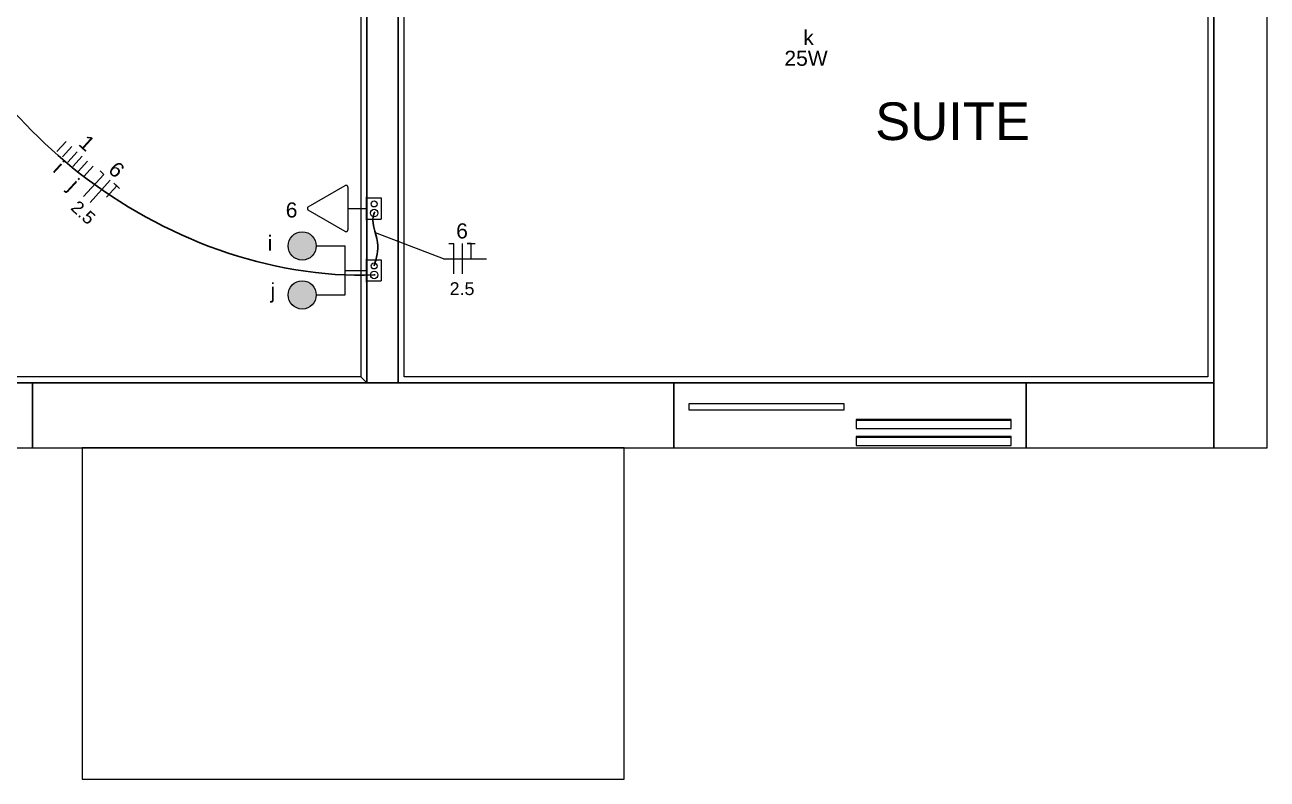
# Model space of a CAD drawing. Header units: millimetres. Extents: x 3.1 to 48, y 1.7 to 17.8.
# Drawn here: x 30.32 to 38.57, y 2.78 to 7.78 of the extents above; entities that cross this region are included whole.
import ezdxf

# ---------------------------------------------------------------- set-up
doc = ezdxf.new("R2010")
doc.units = ezdxf.units.MM
doc.layers.add('EL-Eletroduto', color=30, linetype='Continuous')
for name, color, linetype, lineweight in [('EL-Fios (Fase 1)', 2, 'Continuous', 15), ('EL-Fios (Neutro)', 154, 'Continuous', 15), ('EL-Fios (Retorno)', 10, 'Continuous', 15), ('EL-Fios (Terra)', 92, 'Continuous', 15), ('EL-Interruptor', 3, 'Continuous', 20), ('EL-Textos fios', 1, 'Continuous', 9), ('EL-Tomadas', 150, 'Continuous', 20), ('IFC-Caixa de passagem-Contorno', 44, 'Continuous', 5), ('IFC-Elemento construtivo genérico-Contorno', 253, 'Continuous', 5), ('IFC-Janela-Contorno', 253, 'Continuous', 5), ('IFC-Laje-Contorno', 253, 'Continuous', 5), ('IFC-Parede padrão-Contorno', 253, 'Continuous', 5), ('Textos', 2, 'Continuous', 9)]:
    doc.layers.add(name, color=color, linetype=linetype, lineweight=lineweight)
doc.styles.add('Arial', font='arial.ttf')
doc.styles.get("Standard").update_dxf_attribs({"font": 'arial.ttf'})

msp = doc.modelspace()

# ---------------------------------------------------------------- hatches: boundary and pattern name
at = {"layer": 'EL-Interruptor', "linetype": 'Continuous'}
for points in [[(32.0782, 6.2843), (32.0851, 6.2695), (32.0945, 6.2561), (32.1061, 6.2445), (32.1195, 6.2352), (32.1343, 6.2283), (32.1501, 6.224), (32.1663, 6.2226), (32.1826, 6.224), (32.1984, 6.2283), (32.2132, 6.2352), (32.2266, 6.2445), (32.2381, 6.2561), (32.2475, 6.2695), (32.2544, 6.2843), (32.2587, 6.3001), (32.2601, 6.3164), (32.2587, 6.3326), (32.2544, 6.3484), (32.2475, 6.3632), (32.2381, 6.3766), (32.2266, 6.3882), (32.2132, 6.3975), (32.1984, 6.4044), (32.1826, 6.4087), (32.1663, 6.4101), (32.1501, 6.4087), (32.1343, 6.4044), (32.1195, 6.3975), (32.1061, 6.3882), (32.0945, 6.3766), (32.0851, 6.3632), (32.0782, 6.3484), (32.074, 6.3326), (32.0726, 6.3164), (32.074, 6.3001), (32.0782, 6.2843)], [(32.074, 5.9753), (32.0782, 5.9595), (32.0851, 5.9447), (32.0945, 5.9313), (32.1061, 5.9198), (32.1195, 5.9104), (32.1343, 5.9035), (32.1501, 5.8993), (32.1663, 5.8979), (32.1826, 5.8993), (32.1984, 5.9035), (32.2132, 5.9104), (32.2266, 5.9198), (32.2381, 5.9313), (32.2475, 5.9447), (32.2544, 5.9595), (32.2587, 5.9753), (32.2601, 5.9916), (32.2587, 6.0079), (32.2544, 6.0237), (32.2475, 6.0385), (32.2381, 6.0519), (32.2266, 6.0634), (32.2132, 6.0728), (32.1984, 6.0797), (32.1826, 6.0839), (32.1663, 6.0853), (32.1501, 6.0839), (32.1343, 6.0797), (32.1195, 6.0728), (32.1061, 6.0634), (32.0945, 6.0519), (32.0851, 6.0385), (32.0782, 6.0237), (32.074, 6.0079), (32.0726, 5.9916), (32.074, 5.9753)]]:
    msp.add_hatch(color=81, dxfattribs=at).paths.add_polyline_path(points)

# ---------------------------------------------------------------- linework, layer by layer
at = {"layer": 'EL-Eletroduto'}
for points in [[(29.4543, 8.27), (30.6859, 6.8007), (32.6442, 6.124), (32.6519, 6.1243)], [(32.6442, 6.184), (32.6668, 6.3401), (32.6442, 6.5353), (32.6486, 6.5439)]]:
    msp.add_spline(points, degree=3, dxfattribs=at)
at = {"layer": 'EL-Fios (Fase 1)'}
for p, q in [((30.7574, 6.6058), (30.8922, 6.7535)), ((33.2312, 6.1322), (33.2312, 6.3322))]:
    msp.add_line(p, q, dxfattribs=at)
at = {"layer": 'EL-Fios (Neutro)'}
for p, q in [((30.7152, 6.6443), (30.85, 6.792)), ((30.8254, 6.8145), (30.85, 6.792)), ((33.1407, 6.3322), (33.174, 6.3322)), ((33.174, 6.1322), (33.174, 6.3322))]:
    msp.add_line(p, q, dxfattribs=at)
at = {"layer": 'EL-Fios (Retorno)'}
for p, q in [((30.5373, 6.9426), (30.5994, 7.0106)), ((30.5749, 6.9086), (30.6369, 6.9765)), ((30.6108, 6.8733), (30.6728, 6.9412)), ((30.6428, 6.8441), (30.7048, 6.912)), ((30.679, 6.811), (30.741, 6.8789)), ((30.7154, 6.7778), (30.7774, 6.8457)), ((33.1059, 6.2322), (32.6522, 6.403)), ((33.1059, 6.2322), (33.3913, 6.2322))]:
    msp.add_line(p, q, dxfattribs=at)
at = {"layer": 'EL-Fios (Terra)'}
for points in [[(30.867, 6.6411), (30.9344, 6.7149), (30.9147, 6.7329), (30.9541, 6.697)], [(33.2883, 6.2322), (33.2883, 6.3322), (33.2617, 6.3322), (33.315, 6.3322)]]:
    msp.add_lwpolyline(points, dxfattribs=at)
at = {"layer": 'EL-Interruptor'}
for p, q in [((32.2601, 6.3164), (32.4521, 6.3164)), ((32.4521, 5.9916), (32.4521, 6.3164)), ((32.4521, 6.154), (32.5906, 6.154)), ((32.2601, 5.9916), (32.4521, 5.9916))]:
    msp.add_line(p, q, dxfattribs=at)
for centre in [(32.1663, 6.3164), (32.1663, 5.9916)]:
    msp.add_circle(centre, 0.0937, dxfattribs=at)
at = {"layer": 'EL-Tomadas'}
for p, q in [((32.2067, 6.5757), (32.4521, 6.7174)), ((32.4701, 6.707), (32.47, 6.4237)), ((32.452, 6.4133), (32.2067, 6.5549)), ((32.47, 6.5653), (32.5906, 6.5653))]:
    msp.add_line(p, q, dxfattribs=at)
for points in [[(32.4701, 6.707), (32.47, 6.7084), (32.4698, 6.7097), (32.4694, 6.7111), (32.4688, 6.7123), (32.4681, 6.7136), (32.4673, 6.7147), (32.4663, 6.7157), (32.4653, 6.7166), (32.4641, 6.7174), (32.4629, 6.718), (32.4615, 6.7185), (32.4602, 6.7188), (32.4588, 6.7189), (32.4574, 6.7189), (32.456, 6.7188), (32.4547, 6.7185), (32.4533, 6.718), (32.4521, 6.7174)], [(32.2067, 6.5757), (32.2056, 6.5749), (32.2045, 6.574), (32.2035, 6.573), (32.2027, 6.5719), (32.202, 6.5707), (32.2014, 6.5694), (32.201, 6.5681), (32.2008, 6.5667), (32.2007, 6.5653), (32.2008, 6.5639), (32.201, 6.5625), (32.2014, 6.5612), (32.202, 6.5599), (32.2027, 6.5587), (32.2035, 6.5576), (32.2045, 6.5566), (32.2056, 6.5557), (32.2067, 6.5549)], [(32.452, 6.4133), (32.4532, 6.4127), (32.4545, 6.4122), (32.4559, 6.4119), (32.4573, 6.4117), (32.4587, 6.4117), (32.46, 6.4119), (32.4614, 6.4122), (32.4627, 6.4127), (32.464, 6.4133), (32.4651, 6.4141), (32.4662, 6.415), (32.4672, 6.416), (32.468, 6.4171), (32.4687, 6.4183), (32.4692, 6.4196), (32.4696, 6.4209), (32.4699, 6.4223), (32.47, 6.4237)]]:
    msp.add_lwpolyline(points, dxfattribs=at)
at = {"layer": 'IFC-Caixa de passagem-Contorno'}
for p, q in [((32.5906, 6.6433), (32.5906, 6.4873)), ((32.5906, 6.6433), (32.5966, 6.6433)), ((32.5966, 6.6433), (32.5966, 6.4873)), ((32.5966, 6.6353), (32.6916, 6.6353)), ((32.6916, 6.6353), (32.6916, 6.4953)), ((32.5906, 6.4873), (32.5966, 6.4873)), ((32.5966, 6.4953), (32.6916, 6.4953)), ((32.5906, 6.232), (32.5906, 6.076)), ((32.5906, 6.232), (32.5966, 6.232)), ((32.5966, 6.232), (32.5966, 6.076)), ((32.5966, 6.224), (32.6916, 6.224)), ((32.6916, 6.224), (32.6916, 6.084)), ((32.5906, 6.076), (32.5966, 6.076)), ((32.5966, 6.084), (32.6916, 6.084))]:
    msp.add_line(p, q, dxfattribs=at)
for centre, radius in [((32.6442, 6.5953), 0.0199), ((32.6442, 6.5353), 0.025), ((32.6442, 6.184), 0.0199), ((32.6442, 6.124), 0.025)]:
    msp.add_circle(centre, radius, dxfattribs=at)
at = {"layer": 'IFC-Elemento construtivo genérico-Contorno', "lineweight": 5}
for p, q in [((32.5566, 11.613), (32.5566, 5.447)), ((32.5966, 5.407), (32.5966, 11.613)), ((32.8046, 11.133), (32.8046, 5.407)), ((32.8446, 5.447), (32.8446, 11.093)), ((38.1806, 11.093), (38.1806, 5.447)), ((38.2206, 5.407), (38.2206, 11.133)), ((32.5566, 5.447), (26.6086, 5.447)), ((32.5966, 5.407), (32.5566, 5.447)), ((32.5566, 5.447), (32.5966, 5.407)), ((38.1806, 5.447), (32.8446, 5.447)), ((28.0346, 5.407), (30.3746, 5.407)), ((30.3746, 5.407), (32.5966, 5.407)), ((32.8046, 5.407), (34.6346, 5.407)), ((34.6346, 5.407), (36.9746, 5.407)), ((36.9746, 5.407), (38.2206, 5.407))]:
    msp.add_line(p, q, dxfattribs=at)
at = {"layer": 'IFC-Janela-Contorno', "lineweight": 5}
for p, q in [((34.7346, 5.2686), (34.7346, 5.2458)), ((35.1774, 5.2686), (34.7346, 5.2686)), ((34.7346, 5.2458), (34.7346, 5.2286)), ((34.7346, 5.2286), (35.3218, 5.2286)), ((35.7646, 5.2686), (35.1774, 5.2686)), ((35.3218, 5.2286), (35.7646, 5.2286)), ((35.7646, 5.2514), (35.7646, 5.2686)), ((35.7646, 5.2286), (35.7646, 5.2514)), ((35.8446, 5.1653), (35.8446, 5.1646)), ((35.9682, 5.1653), (35.8446, 5.1653)), ((35.8446, 5.1653), (35.8446, 5.1603)), ((36.8746, 5.1653), (35.8446, 5.1653)), ((35.8446, 5.1646), (35.8446, 5.1603)), ((35.8446, 5.1603), (36.7805, 5.1603)), ((36.8746, 5.1603), (35.8446, 5.1603)), ((35.8446, 5.1603), (35.8446, 5.1053)), ((36.8746, 5.1653), (35.9682, 5.1653)), ((36.7805, 5.1603), (36.8746, 5.1603)), ((36.8746, 5.1646), (36.8746, 5.1653)), ((36.8746, 5.1603), (36.8746, 5.1653)), ((36.8746, 5.1603), (36.8746, 5.1646)), ((36.8746, 5.1053), (36.8746, 5.1603)), ((35.8446, 5.1053), (36.8746, 5.1053)), ((35.8446, 5.052), (35.8446, 5.0513)), ((35.9682, 5.052), (35.8446, 5.052)), ((35.8446, 5.0513), (35.8446, 5.047)), ((35.8446, 5.047), (36.7805, 5.047)), ((36.8746, 5.047), (35.8446, 5.047)), ((35.8446, 5.047), (35.8446, 4.992)), ((36.8746, 5.052), (35.9682, 5.052)), ((36.7805, 5.047), (36.8746, 5.047)), ((36.8746, 5.0513), (36.8746, 5.052)), ((36.8746, 5.047), (36.8746, 5.0513)), ((36.8746, 4.992), (36.8746, 5.047)), ((35.8446, 4.992), (36.8746, 4.992))]:
    msp.add_line(p, q, dxfattribs=at)
at = {"layer": 'IFC-Laje-Contorno', "lineweight": 5}
for p, q in [((30.3746, 5.407), (32.5566, 5.407)), ((30.7046, 4.977), (30.7046, 2.777)), ((34.3046, 4.977), (30.7046, 4.977)), ((34.3046, 2.777), (34.3046, 4.977)), ((30.7046, 2.777), (34.3046, 2.777))]:
    msp.add_line(p, q, dxfattribs=at)
at = {"layer": 'IFC-Parede padrão-Contorno', "lineweight": 5}
for p, q in [((38.5746, 7.3361), (38.5746, 11.133)), ((32.5966, 10.5146), (32.5966, 5.407)), ((38.2206, 9.0638), (38.2206, 5.447)), ((32.8046, 5.407), (32.8046, 8.3553)), ((38.5746, 4.977), (38.5746, 7.3361)), ((38.2206, 5.447), (38.2206, 5.407)), ((30.3746, 5.407), (29.1646, 5.407)), ((30.3746, 5.407), (30.3746, 5.1649)), ((32.5966, 5.407), (30.3746, 5.407)), ((30.3746, 5.1653), (30.3746, 5.407)), ((32.7975, 5.407), (32.5966, 5.407)), ((32.5966, 5.407), (32.6727, 5.407)), ((32.6727, 5.407), (32.8046, 5.407)), ((32.8446, 5.407), (32.7975, 5.407)), ((33.516, 5.407), (32.8446, 5.407)), ((33.9561, 5.407), (33.516, 5.407)), ((34.6346, 5.407), (33.9561, 5.407)), ((34.6346, 5.219), (34.6346, 5.407)), ((34.7346, 5.407), (34.6346, 5.407)), ((34.6346, 5.407), (34.6346, 5.2686)), ((35.7646, 5.407), (34.7346, 5.407)), ((36.9746, 5.407), (35.7646, 5.407)), ((36.9746, 5.407), (36.9746, 5.1649)), ((37.3594, 5.407), (36.9746, 5.407)), ((36.9746, 5.1653), (36.9746, 5.407)), ((38.2206, 5.407), (37.3594, 5.407)), ((38.2206, 5.1343), (38.2206, 5.407)), ((38.2206, 5.407), (38.2206, 4.977)), ((34.6346, 5.2686), (34.6346, 5.2286)), ((34.6346, 5.2286), (34.6346, 4.977)), ((34.6346, 4.977), (34.6346, 5.219)), ((30.3746, 5.1603), (30.3746, 5.1653)), ((30.3746, 5.1649), (30.3746, 4.977)), ((30.3746, 5.1053), (30.3746, 5.1603)), ((36.9746, 5.1603), (36.9746, 5.1653)), ((36.9746, 5.1649), (36.9746, 4.977)), ((36.9746, 5.1053), (36.9746, 5.1603)), ((38.2206, 4.977), (38.2206, 5.1343)), ((30.3746, 5.052), (30.3746, 5.1053)), ((30.3746, 5.047), (30.3746, 5.052)), ((30.3746, 4.992), (30.3746, 5.047)), ((36.9746, 5.052), (36.9746, 5.1053)), ((36.9746, 5.047), (36.9746, 5.052)), ((36.9746, 4.992), (36.9746, 5.047)), ((30.2746, 4.977), (30.3746, 4.977)), ((30.3746, 4.977), (30.3746, 4.992)), ((30.3746, 4.977), (30.833, 4.977)), ((30.833, 4.977), (31.2008, 4.977)), ((31.2008, 4.977), (34.6346, 4.977)), ((34.6346, 4.977), (35.8446, 4.977)), ((35.8446, 4.977), (36.8746, 4.977)), ((36.8746, 4.977), (36.9746, 4.977)), ((36.9746, 4.977), (36.9746, 4.992)), ((36.9746, 4.977), (37.3594, 4.977)), ((37.3594, 4.977), (38.2206, 4.977)), ((38.2206, 4.977), (38.3501, 4.977)), ((38.3501, 4.977), (38.5746, 4.977))]:
    msp.add_line(p, q, dxfattribs=at)

# ---------------------------------------------------------------- texts
at = {"layer": 'EL-Textos fios', "attachment_point": 8, "line_spacing_factor": 0.6, "style": 'Arial'}
for s, insert, char_height, width, rotation in [('1', (30.7031, 6.9628), 0.1, 0.155335, 317.60302), ('i', (30.5159, 6.8046), 0.1, 0.155335, 317.55622), ('6', (30.8991, 6.7857), 0.1, 0.155335, 317.60302), ('j', (30.5957, 6.6662), 0.1, 0.155335, 317.55622), ('2.5', (30.6832, 6.5066), 0.085, 0.330023, 317.55622)]:
    msp.add_mtext(s, dxfattribs=dict(at, insert=insert, char_height=char_height, width=width, rotation=rotation))
for s, insert, char_height, width in [('6', (33.2279, 6.3652), 0.1, 0.155335), ('2.5', (33.2279, 5.9892), 0.085, 0.330023)]:
    msp.add_mtext(s, dxfattribs=dict(at, insert=insert, char_height=char_height, width=width))
at = {"layer": 'Textos'}
msp.add_text('SUITE', height=0.25, dxfattribs=at).set_placement((35.9716, 7.0196))
at = {"layer": 'Textos', "char_height": 0.1, "line_spacing_factor": 0.6, "style": 'Arial'}
for s, insert, width, attachment_point in [('k', (35.5295, 7.6502), 0.062043, 8), ('25W', (35.5123, 7.5112), 0.57439, 8), ('6', (32.0571, 6.5041), 0.155335, 7), ('i', (31.9366, 6.2853), 0.155335, 7), ('j', (31.9558, 5.94), 0.155335, 7)]:
    msp.add_mtext(s, dxfattribs=dict(at, insert=insert, width=width, attachment_point=attachment_point))

doc.saveas('drawing.dxf')
